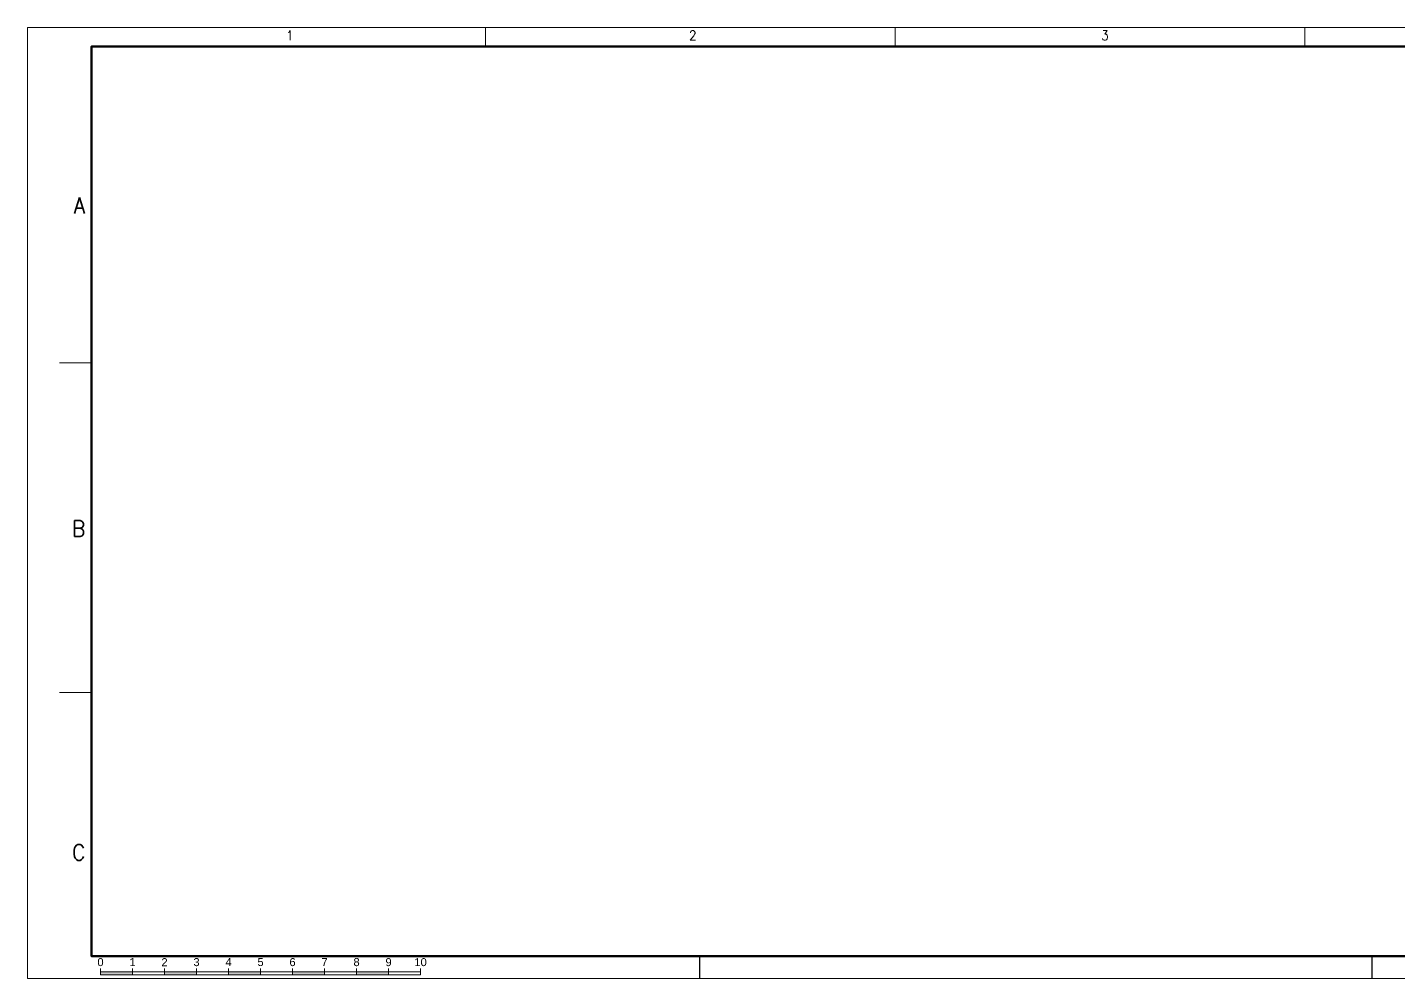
# Paper-space layout 'A4.1' of a CAD drawing. Header units: millimetres. Extents: x -537 to 303, y 136 to 433.
# Drawn here: x -536.7 to -108.3, y 136.2 to 433.2 of the extents above; entities that cross this region are included whole.
import ezdxf
from ezdxf.enums import TextEntityAlignment as Align

# ---------------------------------------------------------------- set-up
doc = ezdxf.new("R2010")
doc.units = ezdxf.units.MM
doc.header["$LTSCALE"] = 0.5
doc.layers.add('Border', color=7, linetype='Continuous', lineweight=0)
doc.styles.get("Standard").update_dxf_attribs({"font": 'arial.ttf'})
doc.styles.add('Style-STANDARD', font='STANDARD.shx')

# ---------------------------------------------------------------- blocks, each defined once
blk = doc.blocks.new('A4.1_v03_CZ')
at = {"layer": 'Border', "linetype": 'Continuous', "lineweight": 0}
h = blk.add_hatch(color=7, dxfattribs=at)
h.dxf.hatch_style = 1
h.paths.add_polyline_path([(-807.17, 1.14), (-807.17, 2.14), (-817.17, 2.14), (-817.17, 1.14)])
h.paths.add_polyline_path([(-787.17, 1.14), (-787.17, 2.14), (-797.17, 2.14), (-797.17, 1.14)])
h.paths.add_polyline_path([(-777.17, 2.14), (-777.17, 1.14), (-767.17, 1.14), (-767.17, 2.14)])
h.paths.add_polyline_path([(-757.17, 2.14), (-757.17, 1.14), (-747.17, 1.14), (-747.17, 2.14)])
h.paths.add_polyline_path([(-737.17, 2.14), (-737.17, 1.14), (-727.17, 1.14), (-727.17, 2.14)])
for p, q in [((-630, 7), (-630, 0)), ((-420, 7), (-420, 0))]:
    blk.add_line(p, q)
at = {"layer": 'Border', "color": 7, "linetype": 'Continuous', "lineweight": 0}
for p, q in [((-696.9, 291), (-696.9, 297)), ((-568.9, 291), (-568.9, 297)), ((-440.9, 291), (-440.9, 297)), ((-830, 192.3), (-820, 192.3)), ((-830, 89.3), (-820, 89.3))]:
    blk.add_line(p, q, dxfattribs=at)
at = {"layer": 'Border', "color": 7, "linetype": 'Continuous', "lineweight": 0, "flags": 128}
blk.add_lwpolyline([(-840, 0), (0, 0), (0, 297), (-840, 297)], close=True, dxfattribs=at)
at = {"layer": 'Border', "color": 7, "linetype": 'Continuous', "lineweight": 50}
blk.add_lwpolyline([(-210, 7), (-820, 7), (-820, 291), (-210, 291)], dxfattribs=at)
at = {"layer": 'Border', "color": 7, "linetype": 'Continuous', "lineweight": 0}
for points in [[(-817.17, 1.14), (-817.17, 3.14)], [(-817.17, 2.14), (-717.17, 2.14)], [(-817.17, 1.14), (-717.17, 1.14)], [(-807.17, 1.14), (-807.17, 3.14)], [(-797.17, 1.14), (-797.17, 3.14)], [(-787.17, 1.14), (-787.17, 3.14)], [(-777.17, 1.14), (-777.17, 3.14)], [(-767.17, 1.14), (-767.17, 3.14)], [(-757.17, 1.14), (-757.17, 3.14)], [(-747.17, 1.14), (-747.17, 3.14)], [(-737.17, 1.14), (-737.17, 3.14)], [(-727.17, 1.14), (-727.17, 3.14)], [(-717.17, 1.14), (-717.17, 3.14)]]:
    blk.add_lwpolyline(points, dxfattribs=at)
at = {"layer": 'Border', "color": 7, "linetype": 'Continuous', "lineweight": 30, "style": 'Style-STANDARD'}
for s, p in [('1', (-759.2, 293)), ('2', (-633.3, 293)), ('3', (-504.5, 293))]:
    blk.add_text(s, height=3, dxfattribs=at).set_placement(p)
for s, p in [('A', (-821.93, 241.4)), ('B', (-821.93, 140.5)), ('C', (-821.93, 39.4))]:
    blk.add_text(s, height=5, dxfattribs=at).set_placement(p, align=Align.MIDDLE_RIGHT)
at = {"layer": 'Border', "color": 7, "linetype": 'Continuous', "lineweight": 0}
for s, p in [('0', (-817.17, 5.14)), ('1', (-807.17, 5.14)), ('2', (-797.17, 5.14)), ('3', (-787.17, 5.14)), ('4', (-777.17, 5.14)), ('5', (-767.17, 5.14)), ('6', (-757.17, 5.14)), ('7', (-747.17, 5.14)), ('8', (-737.17, 5.14)), ('9', (-727.17, 5.14)), ('10', (-717.17, 5.14))]:
    blk.add_text(s, height=2.5, dxfattribs=at).set_placement(p, align=Align.MIDDLE)

psp = doc.layouts.new('A4.1')

# ---------------------------------------------------------------- block references
psp.add_blockref('A4.1_v03_CZ', (303.27, 136.17))

doc.saveas('drawing.dxf')
